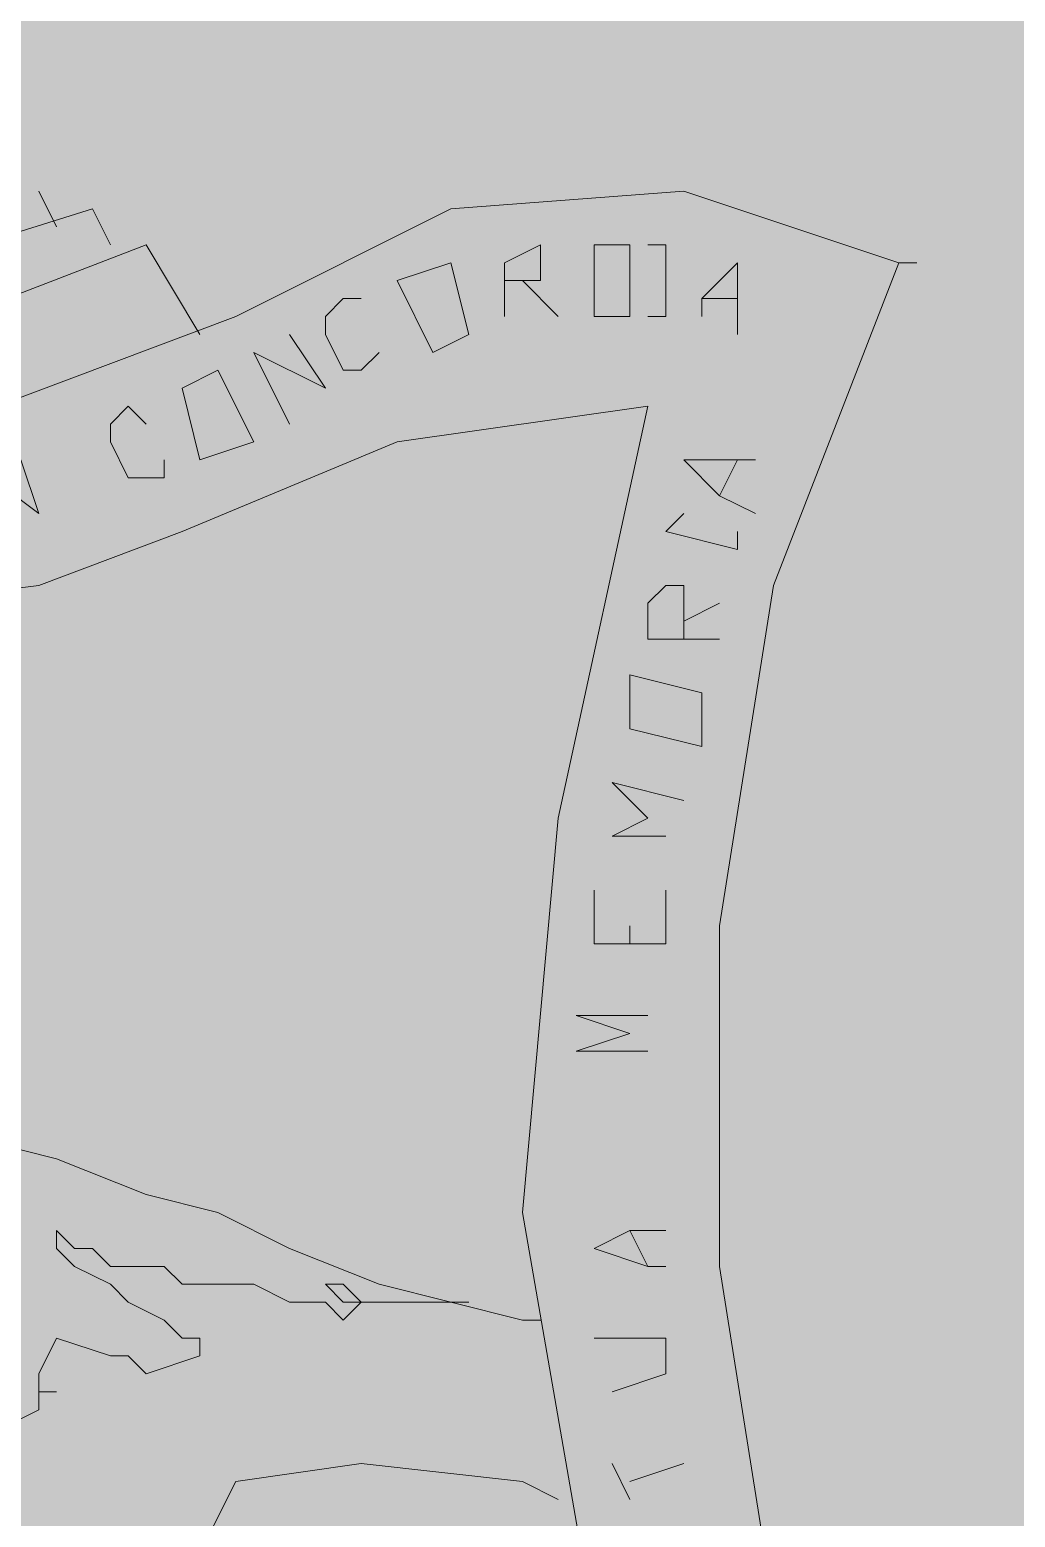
# Model space of a CAD drawing. Header units: inches. Extents: x 13.1 to 77.9, y 9.9 to 37.9.
# Drawn here: x 36.4827 to 36.7156, y 36.6511 to 37.0025 of the extents above; entities that cross this region are included whole.
import ezdxf

# ---------------------------------------------------------------- set-up
doc = ezdxf.new("R2010")
doc.units = ezdxf.units.IN
doc.header["$MEASUREMENT"] = 0
doc.layers.add('F_Layer01', color=7, linetype='Continuous')

# ---------------------------------------------------------------- blocks, each defined once
blk = doc.blocks.new('block 274')
at = {"layer": 'F_Layer01', "color": 18, "lineweight": 9, "true_color": 0x000000}
for points in [[(1.9085, -1.0287), (1.8577, -1.01177), (1.80267, -1.016), (1.75187, -1.0414)], [(1.9085, -1.0287), (1.8577, -1.01177), (1.80267, -1.016), (1.75187, -1.0414)], [(1.50634, -1.02023), (1.5783, -1.03717), (1.65027, -1.03717), (1.718, -1.016)], [(1.50634, -1.02023), (1.5783, -1.03717), (1.65027, -1.03717), (1.718, -1.016)], [(1.49787, -1.0287), (1.5529, -1.04563), (1.61217, -1.04987), (1.67567, -1.04563), (1.7307, -1.02447)], [(1.49787, -1.0287), (1.5529, -1.04563), (1.61217, -1.04987), (1.67567, -1.04563), (1.7307, -1.02447)], [(1.7434, -1.04563), (1.7307, -1.02447)], [(1.7434, -1.04563), (1.7307, -1.02447)], [(1.81537, -1.0414), (1.81537, -1.0287), (1.82384, -1.02447), (1.82384, -1.0287), (1.82384, -1.03293), (1.81537, -1.03293)], [(1.81537, -1.0414), (1.81537, -1.0287), (1.82384, -1.02447), (1.82384, -1.0287), (1.82384, -1.03293), (1.81537, -1.03293)], [(1.83654, -1.0414), (1.845, -1.0414), (1.845, -1.03717), (1.845, -1.0287), (1.845, -1.02447), (1.83654, -1.02447), (1.83654, -1.0414)], [(1.83654, -1.0414), (1.845, -1.0414), (1.845, -1.03717), (1.845, -1.0287), (1.845, -1.02447), (1.83654, -1.02447), (1.83654, -1.0414)], [(1.84924, -1.0414), (1.85347, -1.0414), (1.85347, -1.02447), (1.84924, -1.02447)], [(1.84924, -1.0414), (1.85347, -1.0414), (1.85347, -1.02447), (1.84924, -1.02447)], [(1.79844, -1.04987), (1.78997, -1.03293), (1.80267, -1.0287), (1.8069, -1.04563), (1.79844, -1.04987)], [(1.79844, -1.04987), (1.78997, -1.03293), (1.80267, -1.0287), (1.8069, -1.04563), (1.79844, -1.04987)], [(1.86194, -1.03717), (1.8704, -1.0287), (1.8704, -1.03717), (1.8704, -1.04563)], [(1.86194, -1.0414), (1.86194, -1.03717), (1.8704, -1.0287), (1.8704, -1.03717), (1.8704, -1.04563)], [(1.9085, -1.0287), (1.87887, -1.1049), (1.86617, -1.18533), (1.86617, -1.26577), (1.87887, -1.3462), (1.90427, -1.42663)], [(1.9085, -1.0287), (1.87887, -1.1049), (1.86617, -1.18533), (1.86617, -1.26577), (1.87887, -1.3462), (1.90427, -1.42663)], [(1.9085, -1.0287), (1.91274, -1.0287)], [(1.8196, -1.03293), (1.82807, -1.0414)], [(1.8196, -1.03293), (1.82807, -1.0414)], [(1.78574, -1.04987), (1.7815, -1.0541), (1.77727, -1.0541), (1.77304, -1.04563), (1.77304, -1.0414), (1.77727, -1.03716), (1.7815, -1.03716)], [(1.78574, -1.04987), (1.7815, -1.0541), (1.77727, -1.0541), (1.77304, -1.04563), (1.77304, -1.0414), (1.77727, -1.03717), (1.7815, -1.03717)], [(1.86194, -1.03717), (1.8704, -1.03717)], [(1.8704, -1.03717), (1.86194, -1.03717), (1.86194, -1.0414)], [(1.4767, -1.04563), (1.54444, -1.0668), (1.61217, -1.07527), (1.68414, -1.0668), (1.75187, -1.0414)], [(1.4767, -1.04563), (1.54444, -1.0668), (1.61217, -1.07527), (1.68414, -1.0668), (1.75187, -1.0414)], [(1.76457, -1.0668), (1.7561, -1.04987), (1.77304, -1.05833), (1.76457, -1.04563)], [(1.76457, -1.0668), (1.7561, -1.04987), (1.77304, -1.05833), (1.76457, -1.04563)], [(1.7434, -1.07527), (1.73917, -1.05833), (1.74764, -1.0541), (1.7561, -1.07103), (1.7434, -1.07527)], [(1.7434, -1.07527), (1.73917, -1.05833), (1.74764, -1.0541), (1.7561, -1.07103), (1.7434, -1.07527)], [(1.73494, -1.07527), (1.73494, -1.0795), (1.7307, -1.0795), (1.72647, -1.0795), (1.72224, -1.07103), (1.72224, -1.0668), (1.72647, -1.06257), (1.7307, -1.0668)], [(1.73494, -1.07527), (1.73494, -1.0795), (1.7307, -1.0795), (1.72647, -1.0795), (1.72224, -1.07103), (1.72224, -1.0668), (1.72647, -1.06257), (1.7307, -1.0668)], [(1.84924, -1.06257), (1.78997, -1.07103), (1.73917, -1.0922)], [(1.84924, -1.06257), (1.78997, -1.07103), (1.73917, -1.0922)], [(1.84924, -1.06257), (1.82807, -1.15993), (1.8196, -1.25307), (1.83654, -1.35043), (1.86617, -1.44357)], [(1.84924, -1.06257), (1.82807, -1.15993), (1.8196, -1.25307), (1.83654, -1.35043), (1.86617, -1.44357)], [(1.61217, -1.07527), (1.6418, -1.09643), (1.67144, -1.10913), (1.7053, -1.1049), (1.73917, -1.0922)], [(1.61217, -1.07527), (1.6418, -1.09643), (1.67144, -1.10913), (1.7053, -1.1049), (1.73917, -1.0922)], [(1.70107, -1.07527), (1.7053, -1.08796), (1.68837, -1.07527), (1.6926, -1.0922)], [(1.70107, -1.07527), (1.7053, -1.08796), (1.68837, -1.07527), (1.6926, -1.0922)], [(1.86617, -1.08373), (1.8577, -1.07527), (1.8704, -1.07527), (1.87464, -1.07527)], [(1.87464, -1.08797), (1.86617, -1.08373), (1.8577, -1.07527), (1.8704, -1.07527), (1.87464, -1.07527)], [(1.86617, -1.08373), (1.8704, -1.07527)], [(1.8704, -1.07527), (1.86617, -1.08373), (1.87464, -1.08797)], [(1.8577, -1.08797), (1.85347, -1.0922), (1.8704, -1.09643), (1.8704, -1.0922)], [(1.8577, -1.08797), (1.85347, -1.0922), (1.8704, -1.09643), (1.8704, -1.0922)], [(1.86617, -1.1176), (1.84924, -1.1176), (1.84924, -1.10913), (1.85347, -1.1049), (1.8577, -1.1049), (1.8577, -1.10913), (1.8577, -1.1176)], [(1.86617, -1.1176), (1.84924, -1.1176), (1.84924, -1.10913), (1.85347, -1.1049), (1.8577, -1.1049), (1.8577, -1.10913), (1.8577, -1.1176)], [(1.8577, -1.11337), (1.86617, -1.10913)], [(1.8577, -1.11337), (1.86617, -1.10913)], [(1.86194, -1.143), (1.845, -1.13876), (1.845, -1.12607), (1.86194, -1.1303), (1.86194, -1.143), (1.845, -1.13876), (1.845, -1.12607), (1.86194, -1.1303), (1.86194, -1.143)], [(1.85347, -1.16417), (1.84077, -1.16417), (1.84924, -1.15993), (1.84077, -1.15147), (1.8577, -1.1557)], [(1.85347, -1.16417), (1.84077, -1.16417), (1.84924, -1.15993), (1.84077, -1.15147), (1.8577, -1.1557)], [(1.85347, -1.17687), (1.85347, -1.18957), (1.83654, -1.18957), (1.83654, -1.17687)], [(1.85347, -1.18957), (1.83654, -1.18957), (1.83654, -1.17687)], [(1.85347, -1.18957), (1.85347, -1.17687)], [(1.845, -1.18957), (1.845, -1.18533)], [(1.845, -1.18957), (1.845, -1.18533)], [(1.84924, -1.21497), (1.8323, -1.21497), (1.845, -1.21073), (1.8323, -1.2065), (1.84924, -1.2065)], [(1.84924, -1.21497), (1.8323, -1.21497), (1.845, -1.21073), (1.8323, -1.2065), (1.84924, -1.2065)], [(1.70954, -1.24037), (1.7307, -1.24883)], [(1.70954, -1.24037), (1.7307, -1.24883)], [(1.7307, -1.24883), (1.74764, -1.25307)], [(1.7307, -1.24883), (1.74764, -1.25307)], [(1.74764, -1.25307), (1.76457, -1.26153)], [(1.74764, -1.25307), (1.76457, -1.26153)], [(1.7307, -1.26577), (1.72647, -1.26577), (1.72224, -1.26577), (1.718, -1.26153), (1.71377, -1.26153), (1.70954, -1.2573), (1.70954, -1.26153), (1.71377, -1.26577), (1.72224, -1.27), (1.72647, -1.27423)], [(1.7307, -1.26577), (1.72647, -1.26577), (1.72224, -1.26577), (1.718, -1.26153), (1.71377, -1.26153), (1.70954, -1.2573), (1.70954, -1.26153), (1.71377, -1.26577), (1.72224, -1.27), (1.72647, -1.27423)], [(1.84924, -1.26577), (1.83654, -1.26153), (1.845, -1.2573), (1.85347, -1.2573)], [(1.85347, -1.26577), (1.84924, -1.26577), (1.83654, -1.26153), (1.845, -1.2573), (1.85347, -1.2573)], [(1.84924, -1.26577), (1.845, -1.2573)], [(1.845, -1.2573), (1.84924, -1.26577), (1.85347, -1.26577)], [(1.76457, -1.26153), (1.78574, -1.27)], [(1.76457, -1.26153), (1.78574, -1.27)], [(1.7307, -1.26577), (1.73494, -1.26577)], [(1.7307, -1.26577), (1.73494, -1.26577)], [(1.76457, -1.27423), (1.7561, -1.27), (1.75187, -1.27), (1.7434, -1.27), (1.73917, -1.27), (1.73494, -1.26577), (1.7307, -1.26577)], [(1.76457, -1.27423), (1.7561, -1.27), (1.75187, -1.27), (1.7434, -1.27), (1.73917, -1.27), (1.73494, -1.26577), (1.7307, -1.26577)], [(1.7815, -1.27423), (1.77727, -1.27), (1.77304, -1.27), (1.77727, -1.27423)], [(1.7815, -1.27423), (1.77727, -1.27), (1.77304, -1.27), (1.77727, -1.27423)], [(1.78574, -1.27), (1.80267, -1.27423)], [(1.78574, -1.27), (1.80267, -1.27423)], [(1.73494, -1.27847), (1.72647, -1.27423)], [(1.73494, -1.27847), (1.72647, -1.27423)], [(1.76457, -1.27423), (1.77304, -1.27423)], [(1.76457, -1.27423), (1.77304, -1.27423)], [(1.7815, -1.27423), (1.77727, -1.27847), (1.77304, -1.27423)], [(1.7815, -1.27423), (1.77727, -1.27847), (1.77304, -1.27423)], [(1.7815, -1.27423), (1.77727, -1.27423)], [(1.7815, -1.27423), (1.77727, -1.27423)], [(1.7815, -1.27423), (1.78574, -1.27423)], [(1.7815, -1.27423), (1.78574, -1.27423)], [(1.8069, -1.27423), (1.78574, -1.27423)], [(1.8069, -1.27423), (1.78574, -1.27423)], [(1.73494, -1.27847), (1.73917, -1.2827), (1.7434, -1.2827), (1.7434, -1.28693), (1.7307, -1.29117)], [(1.73494, -1.27847), (1.73917, -1.2827), (1.7434, -1.2827), (1.7434, -1.28693), (1.7307, -1.29117)], [(1.8196, -1.27847), (1.82384, -1.27847)], [(1.8196, -1.27847), (1.82384, -1.27847)], [(1.72647, -1.28693), (1.72224, -1.28693), (1.70954, -1.2827), (1.7053, -1.29117), (1.7053, -1.2954)], [(1.72647, -1.28693), (1.72224, -1.28693), (1.70954, -1.2827), (1.7053, -1.29117), (1.7053, -1.2954)], [(1.84077, -1.2954), (1.85347, -1.29117), (1.85347, -1.2827), (1.84924, -1.2827), (1.83654, -1.2827)], [(1.84077, -1.2954), (1.85347, -1.29117), (1.85347, -1.2827), (1.84924, -1.2827), (1.83654, -1.2827)], [(1.7053, -1.2954), (1.70954, -1.2954)], [(1.75187, -1.31657), (1.7815, -1.31233)], [(1.75187, -1.31657), (1.7815, -1.31233)], [(1.82807, -1.3208), (1.8196, -1.31657), (1.7815, -1.31233)], [(1.82807, -1.3208), (1.8196, -1.31657), (1.7815, -1.31233)], [(1.845, -1.3208), (1.84077, -1.31233)], [(1.845, -1.3208), (1.84077, -1.31233)], [(1.845, -1.31657), (1.8577, -1.31233)], [(1.845, -1.31657), (1.8577, -1.31233)]]:
    blk.add_lwpolyline(points, dxfattribs=at)
for points in [[(1.70954, -1.02023), (1.70954, -1.02023), (1.7053, -1.01177), (1.7053, -1.01177), (1.7053, -1.01177), (1.70954, -1.02023), (1.70954, -1.02023)], [(1.72224, -1.02447), (1.72224, -1.02447), (1.718, -1.016), (1.718, -1.016), (1.718, -1.016), (1.72224, -1.02447), (1.72224, -1.02447)], [(1.6926, -1.23613), (1.6926, -1.23613), (1.70954, -1.24037), (1.70954, -1.24037), (1.70954, -1.24037), (1.6926, -1.23613), (1.6926, -1.23613)], [(1.80267, -1.27423), (1.80267, -1.27423), (1.8196, -1.27847), (1.8196, -1.27847), (1.8196, -1.27847), (1.80267, -1.27423), (1.80267, -1.27423)], [(1.72647, -1.28693), (1.72647, -1.28693), (1.7307, -1.29117), (1.7307, -1.29117), (1.7307, -1.29117), (1.72647, -1.28693), (1.72647, -1.28693)], [(1.7053, -1.29963), (1.7053, -1.29963), (1.7053, -1.2954), (1.7053, -1.2954), (1.7053, -1.2954), (1.7053, -1.29963), (1.7053, -1.29963)], [(1.69684, -1.30387), (1.69684, -1.30387), (1.7053, -1.29963), (1.7053, -1.29963), (1.7053, -1.29963), (1.69684, -1.30387), (1.69684, -1.30387)], [(1.7434, -1.3335), (1.7434, -1.3335), (1.75187, -1.31657), (1.75187, -1.31657), (1.75187, -1.31657), (1.7434, -1.3335), (1.7434, -1.3335)]]:
    blk.add_open_spline(points, degree=3, knots=[0, 0, 0, 0, 1, 1, 1, 2, 2, 2, 2], dxfattribs=at)

msp = doc.modelspace()

# ---------------------------------------------------------------- hatches: boundary and pattern name
at = {"layer": 'F_Layer01', "true_color": 0xcb6120}
h = msp.add_hatch(color=32, dxfattribs=at)
h.dxf.hatch_style = 2
h.paths.add_polyline_path([(48.13271, 35.96534), (35.7571, 35.96534), (35.7571, 37.40467), (48.13271, 37.40467)])

# ---------------------------------------------------------------- block references
at = {"layer": 'F_Layer01'}
msp.add_blockref('block 274', (34.77956, 37.97617), dxfattribs=at)

doc.saveas('drawing.dxf')
